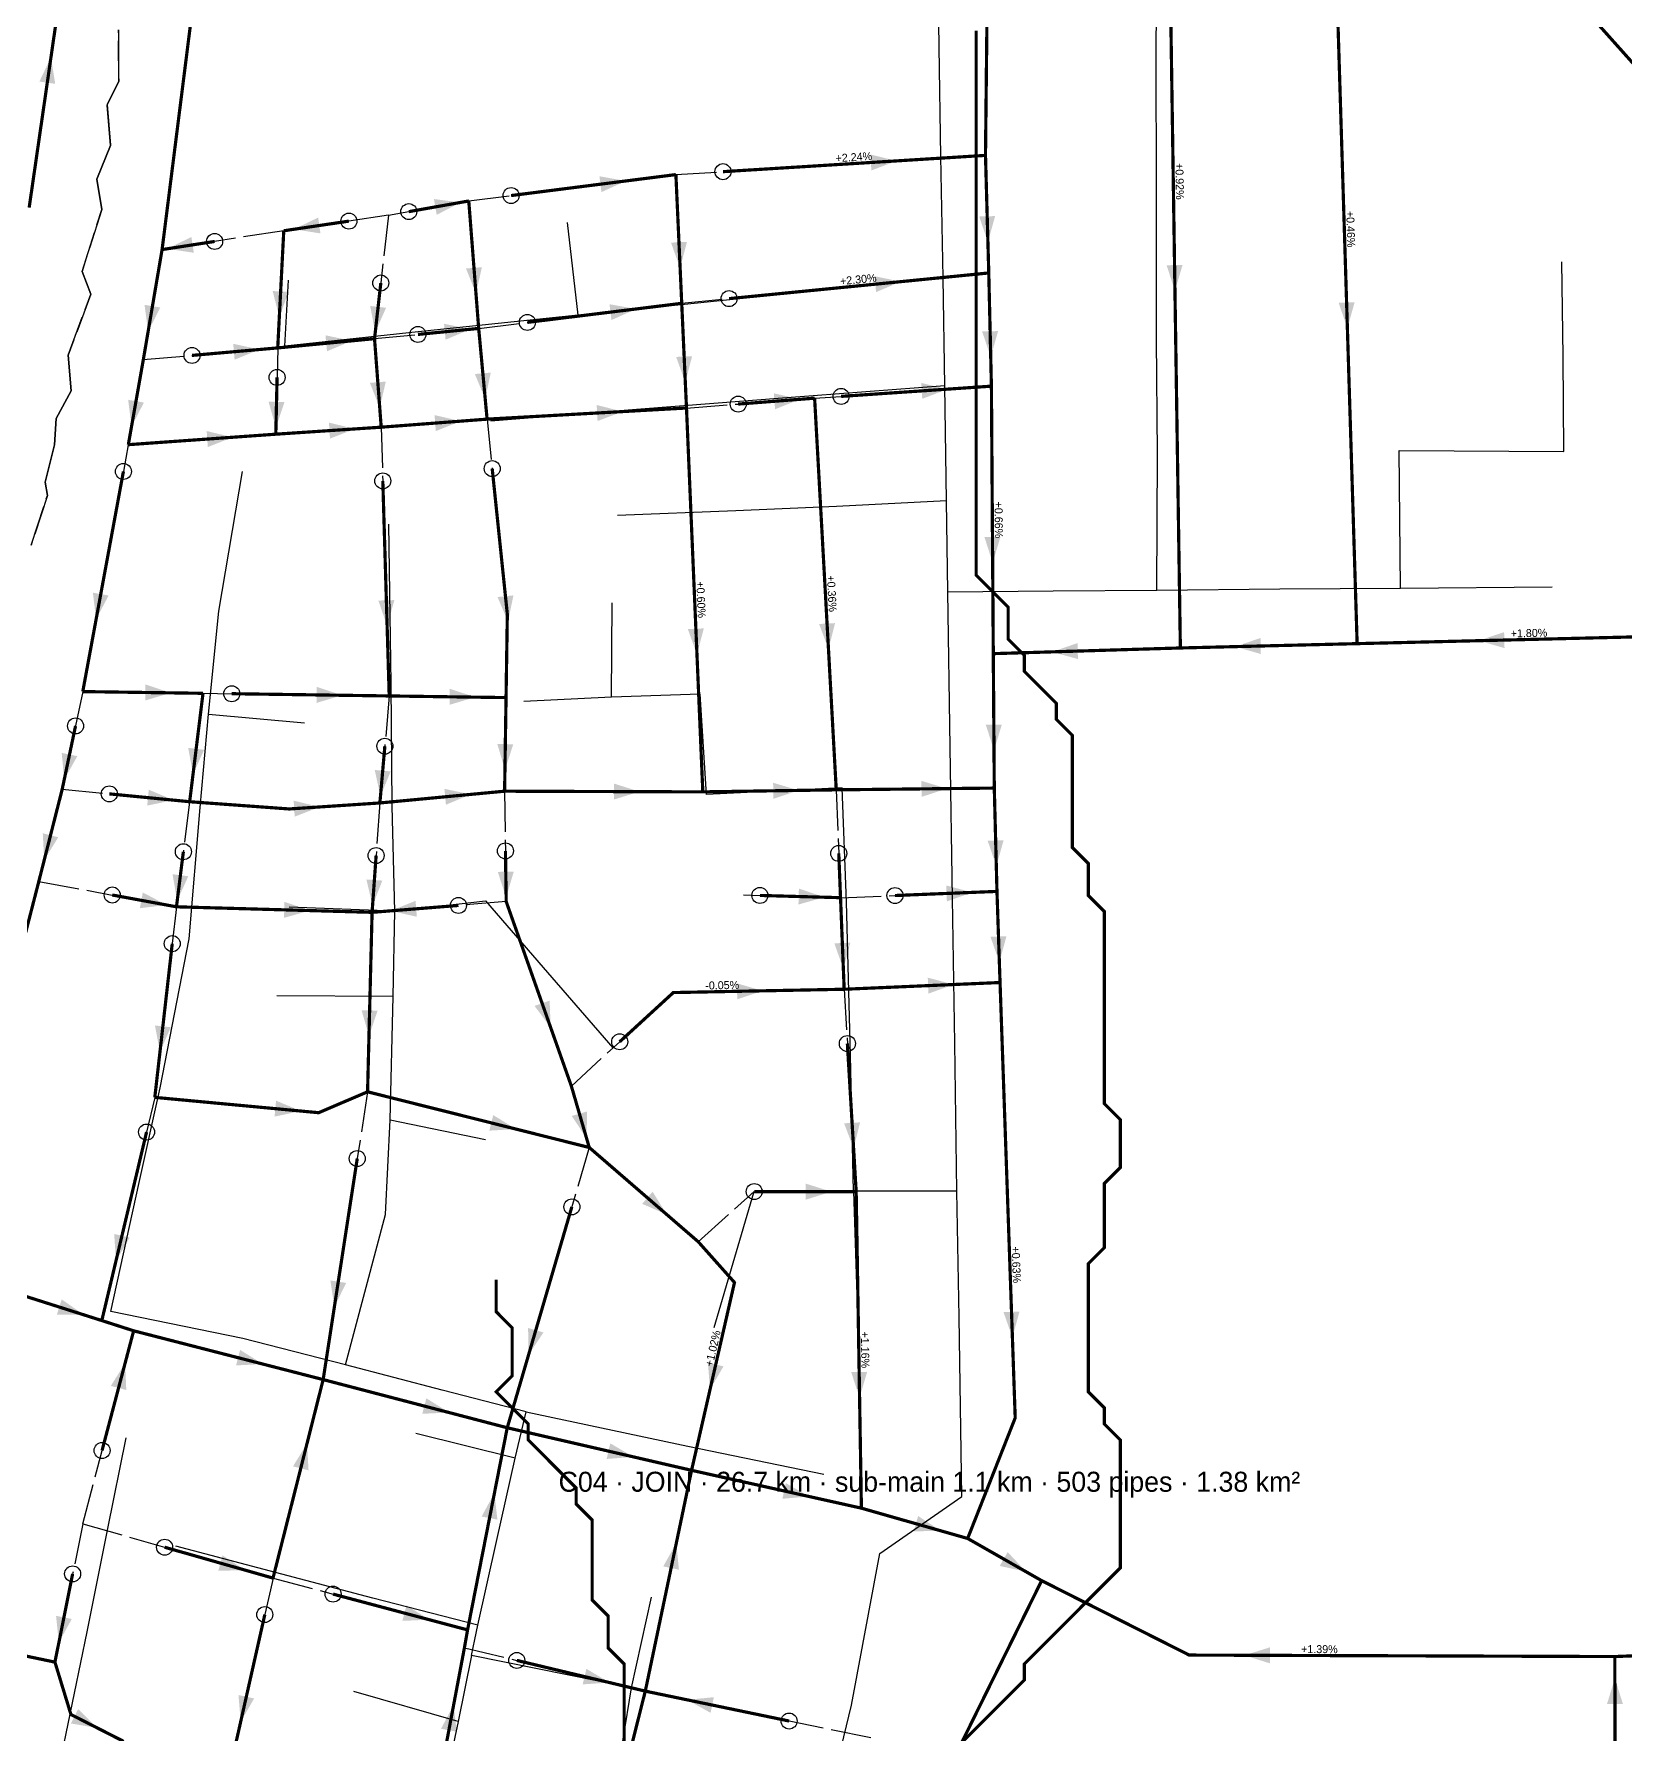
# Model space of a CAD drawing. Header units: metres. Extents: x 442821 to 452274, y 2561971 to 2571293.
# Drawn here: x 450304.4 to 450702.2, y 2568879.5 to 2569304.3 of the extents above; entities that cross this region are included whole.
import ezdxf
from ezdxf.enums import TextEntityAlignment as Align

# ---------------------------------------------------------------- set-up
doc = ezdxf.new("R2010")
doc.units = ezdxf.units.M
doc.header["$LTSCALE"] = 8
doc.linetypes.add('DASHDOT', pattern=[3.556, 2.54, -0.508, 0, -0.508])
doc.linetypes.add('DASHED', pattern=[1.524, 1.27, -0.254])
for name, color, linetype in [('A_ARROWS', 7, 'Continuous'), ('A_BRANCH', 7, 'Continuous'), ('A_BUILT_2006', 252, 'Continuous'), ('A_CATCH_LABEL', 7, 'Continuous'), ('A_CATCHMENTS', 7, 'Continuous'), ('A_GRADIENT', 8, 'Continuous'), ('A_HEAD_GAP', 8, 'Continuous'), ('A_HEADS', 8, 'Continuous'), ('A_LATERAL', 7, 'Continuous'), ('A_STREAMS', 5, 'Continuous')]:
    doc.layers.add(name, color=color, linetype=linetype)

msp = doc.modelspace()

# ---------------------------------------------------------------- linework, layer by layer
at = {"layer": 'A_ARROWS', "color": 3}
msp.add_solid([(450308.65, 2569298.48), (450309.71, 2569291.86), (450305.75, 2569292.43)], dxfattribs=at)
at = {"layer": 'A_ARROWS', "color": 1}
for points in [[(450520.02, 2569272.6), (450513.75, 2569270.21), (450513.51, 2569274.2)], [(450452.37, 2569267.59), (450446.27, 2569264.8), (450445.77, 2569268.76)], [(450411.04, 2569262.22), (450405.09, 2569259.13), (450404.39, 2569263.07)], [(450369.41, 2569255.52), (450375.45, 2569258.44), (450376.03, 2569254.48)], [(450542.88, 2569252.36), (450540.7, 2569258.7), (450544.7, 2569258.81)], [(450337.73, 2569250.64), (450343.75, 2569253.59), (450344.36, 2569249.64)], [(450465.94, 2569245.88), (450463.65, 2569252.18), (450467.65, 2569252.36)], [(450414.9, 2569239.49), (450412.41, 2569245.72), (450416.39, 2569246.03)], [(450521.1, 2569242.43), (450514.93, 2569239.81), (450514.54, 2569243.79)], [(450589.64, 2569240.16), (450587.55, 2569246.53), (450591.55, 2569246.59)], [(450365.74, 2569233.58), (450364.07, 2569240.08), (450368.07, 2569239.87)], [(450332.94, 2569229.99), (450332.04, 2569236.64), (450335.99, 2569235.97)], [(450389.72, 2569229.77), (450388.45, 2569236.35), (450392.43, 2569235.9)], [(450454.88, 2569235.59), (450448.77, 2569232.82), (450448.28, 2569236.79)], [(450632.76, 2569230.8), (450630.56, 2569237.13), (450634.56, 2569237.26)], [(450413.48, 2569230.54), (450407.31, 2569227.92), (450406.92, 2569231.9)], [(450543.59, 2569223.63), (450541.44, 2569229.98), (450545.44, 2569230.07)], [(450360.76, 2569225.47), (450354.56, 2569222.92), (450354.21, 2569226.9)], [(450383.84, 2569227.63), (450377.66, 2569225.03), (450377.28, 2569229.02)], [(450467.23, 2569217.31), (450464.94, 2569223.62), (450468.94, 2569223.8)], [(450390.84, 2569210.92), (450388.37, 2569217.15), (450392.36, 2569217.45)], [(450417.2, 2569213.16), (450414.62, 2569219.34), (450418.61, 2569219.71)], [(450532.72, 2569215.56), (450526.47, 2569213.13), (450526.2, 2569217.12)], [(450328.8, 2569206.25), (450327.94, 2569212.9), (450331.88, 2569212.21)], [(450495.91, 2569213.03), (450489.68, 2569210.54), (450489.37, 2569214.53)], [(450364.89, 2569205.99), (450363.04, 2569212.43), (450367.04, 2569212.34)], [(450411.08, 2569207.57), (450404.85, 2569205.09), (450404.55, 2569209.08)], [(450451.58, 2569209.96), (450445.3, 2569207.6), (450445.08, 2569211.6)], [(450354.1, 2569203.55), (450347.86, 2569201.1), (450347.58, 2569205.09)], [(450384.66, 2569205.63), (450378.41, 2569203.21), (450378.14, 2569207.2)], [(450544.07, 2569172.21), (450542.02, 2569178.59), (450546.02, 2569178.62)], [(450319.93, 2569158.06), (450319.13, 2569164.71), (450323.06, 2569163.99)], [(450392.69, 2569156.39), (450390.5, 2569162.73), (450394.5, 2569162.85)], [(450422.93, 2569157.46), (450420.28, 2569163.62), (450424.26, 2569164.03)], [(450470.14, 2569149.3), (450467.87, 2569155.61), (450471.87, 2569155.78)], [(450503.03, 2569150.6), (450500.68, 2569156.88), (450504.67, 2569157.1)], [(450604.68, 2569151.22), (450611.03, 2569153.38), (450611.12, 2569149.38)], [(450665.59, 2569152.71), (450671.94, 2569154.86), (450672.04, 2569150.86)], [(450558.94, 2569149.92), (450565.28, 2569152.11), (450565.4, 2569148.11)], [(450338.64, 2569139.68), (450332.21, 2569137.77), (450332.26, 2569141.77)], [(450381.46, 2569139.07), (450375.03, 2569137.16), (450375.09, 2569141.16)], [(450414.73, 2569138.6), (450408.31, 2569136.69), (450408.36, 2569140.69)], [(450544.41, 2569125.31), (450542.36, 2569131.7), (450546.36, 2569131.73)], [(450311.96, 2569118), (450311.33, 2569124.67), (450315.24, 2569123.85)], [(450344.17, 2569119.34), (450342.96, 2569125.93), (450346.93, 2569125.44)], [(450422.14, 2569120.46), (450420.24, 2569126.89), (450424.24, 2569126.83)], [(450391.03, 2569113.85), (450389.59, 2569120.4), (450393.58, 2569120.05)], [(450339.27, 2569112.86), (450332.71, 2569111.5), (450333.1, 2569115.48)], [(450413.57, 2569114.3), (450407.39, 2569111.71), (450407.01, 2569115.69)], [(450455.79, 2569114.99), (450449.38, 2569113.01), (450449.39, 2569117.01)], [(450495.62, 2569115.3), (450489.26, 2569113.2), (450489.19, 2569117.2)], [(450532.68, 2569115.75), (450526.3, 2569113.68), (450526.26, 2569117.68)], [(450375.84, 2569111.16), (450369.59, 2569108.74), (450369.32, 2569112.74)], [(450306.96, 2569097.89), (450306.6, 2569104.58), (450310.48, 2569103.6)], [(450544.99, 2569096.39), (450542.82, 2569102.73), (450546.82, 2569102.84)], [(450340.21, 2569087.75), (450339.03, 2569094.35), (450342.99, 2569093.85)], [(450422.44, 2569088.57), (450420.35, 2569094.94), (450424.35, 2569095)], [(450337.54, 2569086.67), (450330.88, 2569085.86), (450331.61, 2569089.79)], [(450389.05, 2569086.52), (450387.51, 2569093.04), (450391.5, 2569092.76)], [(450501.97, 2569088.6), (450495.52, 2569086.78), (450495.63, 2569090.78)], [(450538.95, 2569089.81), (450532.63, 2569087.55), (450532.47, 2569091.55)], [(450373.37, 2569085.27), (450366.91, 2569083.45), (450367.03, 2569087.45)], [(450393.58, 2569085.2), (450399.8, 2569087.7), (450400.12, 2569083.72)], [(450506.74, 2569070.76), (450504.49, 2569077.08), (450508.49, 2569077.24)], [(450545.75, 2569072.4), (450543.53, 2569078.73), (450547.53, 2569078.86)], [(450534.33, 2569066.79), (450528.02, 2569064.52), (450527.85, 2569068.51)], [(450486.58, 2569065.21), (450480.22, 2569063.09), (450480.15, 2569067.09)], [(450388.15, 2569053.92), (450386.31, 2569060.37), (450390.31, 2569060.27)], [(450433.57, 2569056.07), (450429.55, 2569061.44), (450433.32, 2569062.77)], [(450335.9, 2569049.98), (450334.64, 2569056.56), (450338.61, 2569056.11)], [(450371.11, 2569035.18), (450364.55, 2569033.78), (450364.93, 2569037.76)], [(450442.55, 2569028.36), (450438.84, 2569033.95), (450442.68, 2569035.07)], [(450424.93, 2569030.66), (450418.24, 2569030.28), (450419.21, 2569034.16)], [(450509.31, 2569025.84), (450506.93, 2569032.11), (450510.93, 2569032.34)], [(450462.6, 2569009.32), (450456.45, 2569011.99), (450459.06, 2569015.02)], [(450503.76, 2569015.03), (450497.36, 2569013.03), (450497.36, 2569017.03)], [(450324.91, 2568997.77), (450324.45, 2569004.46), (450328.34, 2569003.54)], [(450379.5, 2568986.21), (450378.5, 2568992.84), (450382.46, 2568992.23)], [(450316.83, 2568984.26), (450310.12, 2568984.3), (450311.33, 2568988.11)], [(450549.01, 2568978.6), (450546.79, 2568984.92), (450550.78, 2568985.06)], [(450428.06, 2568974.27), (450427.93, 2568980.97), (450431.77, 2568979.85)], [(450361.63, 2568971.95), (450354.93, 2568971.61), (450355.93, 2568975.49)], [(450327.18, 2568972.16), (450327.48, 2568965.47), (450323.62, 2568966.49)], [(450473.41, 2568965.58), (450472.89, 2568972.27), (450476.79, 2568971.38)], [(450510.8, 2568963.58), (450508.7, 2568969.94), (450512.7, 2568970.01)], [(450408.18, 2568959.84), (450401.48, 2568959.52), (450402.5, 2568963.39)], [(450372.67, 2568952.11), (450373.04, 2568945.41), (450369.16, 2568946.39)], [(450454.26, 2568948.75), (450447.58, 2568948.24), (450448.48, 2568952.14)], [(450498.18, 2568938.85), (450491.5, 2568938.29), (450492.37, 2568942.2)], [(450419.52, 2568939.75), (450420.25, 2568933.08), (450416.32, 2568933.86)], [(450531.04, 2568930.3), (450524.34, 2568930.13), (450525.44, 2568933.98)], [(450357.17, 2568920.46), (450350.47, 2568920.29), (450351.56, 2568924.13)], [(450464.99, 2568927.24), (450465.64, 2568920.57), (450461.72, 2568921.39)], [(450552.4, 2568920.07), (450545.85, 2568921.5), (450547.83, 2568924.97)], [(450403.21, 2568908.07), (450396.51, 2568907.78), (450397.54, 2568911.65)], [(450310.62, 2568902.36), (450309.92, 2568909.03), (450313.85, 2568908.25)], [(450606.98, 2568899.18), (450613.39, 2568901.16), (450613.37, 2568897.16)], [(450448.27, 2568892.36), (450441.58, 2568891.91), (450442.51, 2568895.8)], [(450699.63, 2568893.38), (450701.65, 2568886.99), (450697.65, 2568886.97)], [(450320.24, 2568881.02), (450313.63, 2568882.14), (450315.45, 2568885.71)], [(450356.08, 2568882.57), (450355.53, 2568889.26), (450359.44, 2568888.38)], [(450409.31, 2568886.74), (450410.09, 2568880.08), (450406.16, 2568880.82)], [(450467.7, 2568888.05), (450474.37, 2568888.71), (450473.56, 2568884.79)]]:
    msp.add_solid(points, dxfattribs=at)
at = {"layer": 'A_BRANCH', "color": 1, "const_width": 0.8}
for points in [[(450351.84, 2569443.13), (450348.96, 2569349.7), (450336.43, 2569250.44)], [(450476.65, 2569269.91), (450542.28, 2569273.98)], [(450423.68, 2569263.94), (450464.88, 2569269.18)], [(450349.57, 2569252.47), (450336.43, 2569250.44)], [(450478.17, 2569238.18), (450543.1, 2569244.6)], [(450427.75, 2569232.25), (450466.34, 2569237.01)], [(450365.18, 2569218.5), (450364.86, 2569204.31)], [(450480.46, 2569211.84), (450499.56, 2569213.31)], [(450506.19, 2569213.76), (450543.76, 2569216.31)], [(450418.96, 2569195.7), (450422.74, 2569159.32), (450422.42, 2569138.49)], [(450391.61, 2569192.63), (450393.21, 2569138.9)], [(450392.12, 2569126.34), (450390.88, 2569112.16)], [(450323.24, 2569114.43), (450343.32, 2569112.47)], [(450341.75, 2569099.98), (450340.02, 2569086.21)], [(450389.94, 2569099.02), (450388.93, 2569084.83)], [(450422.27, 2569100.17), (450422.46, 2569087.51)], [(450323.98, 2569089.16), (450340.02, 2569086.21)], [(450519.65, 2569089.03), (450545.15, 2569090.06)], [(450410.52, 2569086.55), (450388.93, 2569084.83)], [(450438.87, 2569011.23), (450422.72, 2568956.03)], [(450300.49, 2568989.46), (450321.36, 2568982.82)], [(450337.07, 2568926.18), (450364.16, 2568918.47)], [(450314.07, 2568919.52), (450309.64, 2568897.47)], [(450379.17, 2568914.47), (450412.8, 2568905.52)], [(450362.11, 2568909.34), (450353.52, 2568871.23)], [(450275.72, 2568904.56), (450309.64, 2568897.47)], [(450699.69, 2568875.16), (450699.61, 2568898.86)], [(450425.11, 2568897.9), (450457.23, 2568890.22)]]:
    msp.add_lwpolyline(points, dxfattribs=at)
at = {"layer": 'A_BRANCH', "color": 1, "linetype": 'DASHED', "const_width": 0.8}
for points in [[(450720.44, 2569175.59), (450716.74, 2569282.9), (450659.88, 2569346.54)], [(450398.11, 2569259.92), (450413.1, 2569262.59)], [(450383.14, 2569257.55), (450366.85, 2569255.14)], [(450400.39, 2569229.24), (450415.58, 2569230.74)], [(450343.91, 2569224), (450365.34, 2569225.87)], [(450326.76, 2569194.99), (450316.6, 2569139.99)], [(450353.84, 2569139.46), (450393.21, 2569138.9)], [(450314.79, 2569131.4), (450311.46, 2569115.59)], [(450505.6, 2569099.55), (450506.04, 2569088.49)], [(450338.97, 2569077), (450334.61, 2569038.59)], [(450450.83, 2569052.48), (450464.24, 2569064.78), (450506.95, 2569065.61)], [(450507.75, 2569052.04), (450509.95, 2569015.02)], [(450332.55, 2569029.93), (450321.36, 2568982.82)], [(450385.22, 2569023.3), (450376.7, 2568968.07)], [(450484.47, 2569015.04), (450509.95, 2569015.02)]]:
    msp.add_lwpolyline(points, dxfattribs=at)
at = {"layer": 'A_BUILT_2006', "color": 252}
for points in [[(450530.66, 2569301.06), (450530.31, 2569331.72)], [(450584.98, 2569301.37), (450585.28, 2569331.73)], [(450531.1, 2569273.72), (450530.66, 2569301.06)], [(450585.03, 2569263.02), (450584.98, 2569301.37)], [(450531.66, 2569243.42), (450531.1, 2569273.72)], [(450585.04, 2569228.08), (450585.03, 2569263.02)], [(450440.43, 2569234.03), (450437.81, 2569257.19)], [(450686.7, 2569223.69), (450686.35, 2569247.37)], [(450367.08, 2569226.27), (450368.03, 2569242.82)], [(450531.66, 2569243.42), (450496.91, 2569239.83)], [(450532.09, 2569216.42), (450531.66, 2569243.42)], [(450496.91, 2569239.83), (450467.07, 2569236.74)], [(450440.43, 2569234.03), (450400.43, 2569229.85)], [(450467.07, 2569236.74), (450440.43, 2569234.03)], [(450400.43, 2569229.85), (450367.08, 2569226.27)], [(450585.25, 2569199.37), (450585.04, 2569228.08)], [(450686.84, 2569199.98), (450686.7, 2569223.69)], [(450492.59, 2569213.41), (450455.07, 2569210.49)], [(450532.09, 2569216.42), (450492.59, 2569213.41)], [(450532.55, 2569187.64), (450532.09, 2569216.42)], [(450455.07, 2569210.49), (450418.63, 2569207.59)], [(450646.02, 2569165.83), (450645.66, 2569200.23)], [(450645.66, 2569200.23), (450686.84, 2569199.98)], [(450585.1, 2569165.37), (450585.25, 2569199.37)], [(450350.59, 2569160.12), (450356.57, 2569194.96)], [(450532.55, 2569187.64), (450505, 2569186.22)], [(450532.84, 2569164.94), (450532.55, 2569187.64)], [(450479.88, 2569185.14), (450450.25, 2569183.97)], [(450505, 2569186.22), (450479.88, 2569185.14)], [(450393.66, 2569141.94), (450393.1, 2569181.83)], [(450646.02, 2569165.83), (450683.99, 2569166.2)], [(450448.82, 2569138.58), (450448.95, 2569162.13)], [(450532.84, 2569164.94), (450559.16, 2569165.17)], [(450533.46, 2569126.11), (450532.84, 2569164.94)], [(450559.16, 2569165.17), (450585.1, 2569165.37)], [(450585.1, 2569165.37), (450615.86, 2569165.64)], [(450615.86, 2569165.64), (450646.02, 2569165.83)], [(450348.03, 2569134.35), (450350.59, 2569160.12)], [(450393.96, 2569111.39), (450393.66, 2569141.94)], [(450448.82, 2569138.58), (450426.86, 2569137.54)], [(450470.95, 2569139.32), (450448.82, 2569138.58)], [(450472.51, 2569114.3), (450470.95, 2569139.32)], [(450345.97, 2569111), (450348.03, 2569134.35)], [(450348.03, 2569134.35), (450372, 2569132.19)], [(450534.04, 2569088.31), (450533.46, 2569126.11)], [(450506.47, 2569115.9), (450472.51, 2569114.3)], [(450507.53, 2569087.45), (450506.47, 2569115.9)], [(450343.22, 2569078.19), (450345.97, 2569111)], [(450394.61, 2569085.11), (450393.96, 2569111.39)], [(450394.61, 2569085.11), (450368.23, 2569086.09)], [(450394.61, 2569085.11), (450417.27, 2569087.7)], [(450417.27, 2569087.7), (450431.67, 2569071.07)], [(450508.56, 2569049.06), (450507.53, 2569087.45)], [(450534.63, 2569052.12), (450534.04, 2569088.31)], [(450394.16, 2569063.82), (450394.61, 2569085.11)], [(450335.94, 2569040.98), (450343.22, 2569078.19)], [(450431.67, 2569071.07), (450449.12, 2569050.98)], [(450394.16, 2569063.82), (450365.09, 2569063.93)], [(450393.47, 2569033), (450394.16, 2569063.82)], [(450535.09, 2569015.18), (450534.63, 2569052.12)], [(450509.32, 2569015.14), (450508.56, 2569049.06)], [(450330.71, 2569017.34), (450335.94, 2569040.98)], [(450392.26, 2569009.32), (450393.47, 2569033)], [(450393.47, 2569033), (450417.29, 2569028.07)], [(450323.62, 2568985.07), (450330.71, 2569017.34)], [(450484.3, 2569014.72), (450474.35, 2568980.99)], [(450509.32, 2569015.14), (450484.3, 2569014.72)], [(450535.09, 2569015.18), (450509.32, 2569015.14)], [(450509.32, 2569015.14), (450510.3, 2568984.12)], [(450535.69, 2568983.7), (450535.09, 2569015.18)], [(450382.32, 2568971.79), (450392.26, 2569009.32)], [(450356.61, 2568978.31), (450323.62, 2568985.07)], [(450536.39, 2568938.88), (450535.69, 2568983.7)], [(450382.32, 2568971.79), (450356.61, 2568978.31)], [(450406.46, 2568965.46), (450382.32, 2568971.79)], [(450427.47, 2568960.04), (450406.46, 2568965.46)], [(450424.74, 2568948.47), (450427.47, 2568960.04)], [(450427.47, 2568960.04), (450467.89, 2568951.44)], [(450424.74, 2568948.47), (450399.85, 2568954.62)], [(450322.89, 2568930.9), (450327.44, 2568953.53)], [(450467.89, 2568951.44), (450501.84, 2568944.4)], [(450420, 2568927.63), (450424.74, 2568948.47)], [(450515.87, 2568924.62), (450536.39, 2568938.88)], [(450317.74, 2568905), (450322.89, 2568930.9)], [(450364.79, 2568919.84), (450339.87, 2568926.43)], [(450415.35, 2568906.71), (450420, 2568927.63)], [(450508.75, 2568886.68), (450515.87, 2568924.62)], [(450389.1, 2568913.47), (450364.79, 2568919.84)], [(450415.35, 2568906.71), (450389.1, 2568913.47)], [(450453.78, 2568891.06), (450458.76, 2568913.67)], [(450309.76, 2568866.72), (450317.74, 2568905)], [(450413.8, 2568899.1), (450414.58, 2568903.1), (450415.35, 2568906.71)], [(450413.8, 2568899.1), (450410.44, 2568882.66)], [(450453.78, 2568891.06), (450413.8, 2568899.1)], [(450410.44, 2568882.66), (450384.4, 2568890.15)], [(450447.5, 2568852.59), (450453.78, 2568891.06)], [(450501.11, 2568855.07), (450508.75, 2568886.68)], [(450410.44, 2568882.66), (450405.68, 2568860.34)]]:
    msp.add_lwpolyline(points, dxfattribs=at)
at = {"layer": 'A_CATCHMENTS', "color": 1, "linetype": 'DASHED'}
msp.add_lwpolyline([(450303.69, 2569176.54), (450307.75, 2569189.02), (450307.18, 2569192.29), (450309.54, 2569201.64), (450309.94, 2569208.2), (450313.71, 2569215.16), (450312.94, 2569224.06), (450318.63, 2569239.32), (450316.43, 2569244.99), (450321.33, 2569260.47), (450320.15, 2569268), (450323.56, 2569276.44), (450322.72, 2569286.68), (450325.58, 2569292.44), (450325.51, 2569305.33)], dxfattribs=at)
at = {"layer": 'A_CATCHMENTS', "color": 3, "linetype": 'DASHED'}
msp.add_lwpolyline([(450325.51, 2569305.33), (450325.58, 2569292.44), (450322.72, 2569286.68), (450323.56, 2569276.44), (450320.15, 2569268), (450321.33, 2569260.47), (450316.43, 2569244.99), (450318.63, 2569239.32), (450312.94, 2569224.06), (450313.71, 2569215.16), (450309.94, 2569208.2), (450309.54, 2569201.64), (450307.18, 2569192.29), (450307.75, 2569189.02), (450303.69, 2569176.54)], dxfattribs=at)
at = {"layer": 'A_HEAD_GAP', "color": 8, "linetype": 'DASHED'}
for points in [[(450464.88, 2569269.18), (450476.65, 2569269.91)], [(450413.1, 2569262.59), (450423.68, 2569263.94)], [(450393.03, 2569259.01), (450398.11, 2569259.92)], [(450393.03, 2569259.01), (450383.14, 2569257.55)], [(450393.03, 2569259.01), (450391.11, 2569242.09)], [(450366.85, 2569255.14), (450349.57, 2569252.47)], [(450466.34, 2569237.01), (450478.17, 2569238.18)], [(450415.58, 2569230.74), (450427.75, 2569232.25)], [(450365.34, 2569225.87), (450365.18, 2569218.5)], [(450389.54, 2569228.18), (450400.39, 2569229.24)], [(450331.74, 2569222.94), (450343.91, 2569224)], [(450499.56, 2569213.31), (450506.19, 2569213.76)], [(450467.53, 2569210.85), (450480.46, 2569211.84)], [(450391.21, 2569206.06), (450391.61, 2569192.63)], [(450417.68, 2569208.07), (450418.96, 2569195.7)], [(450327.99, 2569201.69), (450326.76, 2569194.99)], [(450316.6, 2569139.99), (450314.79, 2569131.4)], [(450346.66, 2569139.56), (450353.84, 2569139.46)], [(450393.21, 2569138.9), (450392.12, 2569126.34)], [(450311.46, 2569115.59), (450323.24, 2569114.43)], [(450422.06, 2569115.1), (450422.27, 2569100.17)], [(450504.97, 2569115.44), (450505.6, 2569099.55)], [(450343.32, 2569112.47), (450341.75, 2569099.98)], [(450390.88, 2569112.16), (450389.94, 2569099.02)], [(450305.61, 2569092.55), (450323.98, 2569089.16)], [(450340.02, 2569086.21), (450338.97, 2569077)], [(450422.46, 2569087.51), (450410.52, 2569086.55)], [(450481.76, 2569089.17), (450485.88, 2569089.05)], [(450506.04, 2569088.49), (450519.65, 2569089.03)], [(450506.95, 2569065.61), (450507.75, 2569052.04)], [(450438.75, 2569041.4), (450450.83, 2569052.48)], [(450334.61, 2569038.59), (450332.55, 2569029.93)], [(450387.8, 2569039.98), (450385.22, 2569023.3)], [(450443.22, 2569026.07), (450438.87, 2569011.23)], [(450470.47, 2569002.51), (450484.47, 2569015.04)], [(450316.58, 2568932.02), (450321.42, 2568950.35)], [(450316.58, 2568932.02), (450314.07, 2568919.52)], [(450316.58, 2568932.02), (450337.07, 2568926.18)], [(450364.16, 2568918.47), (450362.11, 2568909.34)], [(450364.16, 2568918.47), (450379.17, 2568914.47)], [(450412.01, 2568901.03), (450425.11, 2568897.9)], [(450513.62, 2568878.51), (450493.19, 2568882.75)]]:
    msp.add_lwpolyline(points, dxfattribs=at)
at = {"layer": 'A_HEADS', "color": 1}
for centre in [(450476.65, 2569269.91), (450423.68, 2569263.94), (450383.14, 2569257.55), (450398.11, 2569259.92), (450349.57, 2569252.47), (450391.11, 2569242.09), (450478.17, 2569238.18), (450427.75, 2569232.25), (450400.39, 2569229.24), (450343.91, 2569224), (450365.18, 2569218.5), (450480.46, 2569211.84), (450506.19, 2569213.76), (450326.76, 2569194.99), (450418.96, 2569195.7), (450391.61, 2569192.63), (450353.84, 2569139.46), (450314.79, 2569131.4), (450392.12, 2569126.34), (450323.24, 2569114.43), (450341.75, 2569099.98), (450389.94, 2569099.02), (450422.27, 2569100.17), (450505.6, 2569099.55), (450323.98, 2569089.16), (450485.88, 2569089.05), (450519.65, 2569089.03), (450410.52, 2569086.55), (450338.97, 2569077), (450450.83, 2569052.48), (450507.75, 2569052.04), (450332.55, 2569029.93), (450385.22, 2569023.3), (450438.87, 2569011.23), (450484.47, 2569015.04), (450321.42, 2568950.35), (450337.07, 2568926.18), (450314.07, 2568919.52), (450379.17, 2568914.47), (450362.11, 2568909.34), (450425.11, 2568897.9), (450493.19, 2568882.75)]:
    msp.add_circle(centre, 2, dxfattribs=at)
at = {"layer": 'A_LATERAL', "color": 1, "const_width": 0.8}
for points in [[(450624.56, 2569367.79), (450588.2, 2569335.3), (450591, 2569150.89)], [(450543.23, 2569362.05), (450542.28, 2569273.98)], [(450542.28, 2569273.98), (450543.1, 2569244.6)], [(450464.88, 2569269.18), (450466.34, 2569237.01)], [(450413.1, 2569262.59), (450415.58, 2569230.74)], [(450366.85, 2569255.14), (450365.34, 2569225.87)], [(450336.43, 2569250.44), (450331.74, 2569222.94)], [(450391.11, 2569242.09), (450389.54, 2569228.18)], [(450466.34, 2569237.01), (450467.53, 2569210.85)], [(450415.58, 2569230.74), (450417.68, 2569208.07)], [(450389.54, 2569228.18), (450391.21, 2569206.06)], [(450331.74, 2569222.94), (450327.99, 2569201.69)], [(450543.76, 2569216.31), (450544.23, 2569149.47)], [(450417.68, 2569208.07), (450467.53, 2569210.85)], [(450467.53, 2569210.85), (450471.61, 2569114.93)], [(450721.19, 2569154.06), (450635.19, 2569151.97)], [(450635.19, 2569151.97), (450591, 2569150.89)], [(450316.6, 2569139.99), (450346.66, 2569139.56)], [(450346.66, 2569139.56), (450343.32, 2569112.47)], [(450422.42, 2569138.49), (450422.06, 2569115.1)], [(450471.61, 2569114.93), (450504.97, 2569115.44)], [(450504.97, 2569115.44), (450544.48, 2569115.88)], [(450544.48, 2569115.88), (450545.15, 2569090.06)], [(450343.32, 2569112.47), (450368.22, 2569110.66), (450390.88, 2569112.16)], [(450545.15, 2569090.06), (450545.92, 2569067.29)], [(450340.02, 2569086.21), (450388.93, 2569084.83)], [(450422.46, 2569087.51), (450438.75, 2569041.4)], [(450485.88, 2569089.05), (450506.04, 2569088.49)], [(450506.04, 2569088.49), (450506.95, 2569065.61)], [(450388.93, 2569084.83), (450387.8, 2569039.98)], [(450506.95, 2569065.61), (450545.92, 2569067.29)], [(450545.92, 2569067.29), (450549.71, 2568958.5), (450537.82, 2568928.37)], [(450334.61, 2569038.59), (450375.57, 2569034.76), (450387.8, 2569039.98)], [(450438.75, 2569041.4), (450443.22, 2569026.07)], [(450509.95, 2569015.02), (450511.26, 2568935.94)], [(450470.47, 2569002.51), (450479.53, 2568992.34), (450468.8, 2568945.4)], [(450321.36, 2568982.82), (450329.32, 2568980.26)], [(450321.42, 2568950.35), (450329.32, 2568980.26)], [(450329.32, 2568980.26), (450376.7, 2568968.07)], [(450364.16, 2568918.47), (450376.7, 2568968.07)], [(450376.7, 2568968.07), (450422.72, 2568956.03)], [(450468.8, 2568945.4), (450511.26, 2568935.94)], [(450511.26, 2568935.94), (450537.82, 2568928.37)], [(450537.82, 2568928.37), (450556.32, 2568917.83)], [(450699.61, 2568898.86), (450593.21, 2568899.23), (450556.32, 2568917.83)], [(450770.14, 2568901.62), (450699.61, 2568898.86)], [(450309.64, 2568897.47), (450313.64, 2568884.38), (450326.83, 2568877.66)]]:
    msp.add_lwpolyline(points, dxfattribs=at)
at = {"layer": 'A_LATERAL', "color": 1, "linetype": 'DASHED', "const_width": 0.8}
for points in [[(450659.88, 2569346.54), (450630.08, 2569317.34), (450635.19, 2569151.97)], [(450543.1, 2569244.6), (450543.76, 2569216.31)], [(450499.56, 2569213.31), (450504.97, 2569115.44)], [(450391.21, 2569206.06), (450417.68, 2569208.07)], [(450327.99, 2569201.69), (450364.86, 2569204.31)], [(450591, 2569150.89), (450544.23, 2569149.47)], [(450544.23, 2569149.47), (450544.48, 2569115.88)], [(450311.46, 2569115.59), (450305.61, 2569092.55)], [(450422.06, 2569115.1), (450471.61, 2569114.93)], [(450443.22, 2569026.07), (450470.47, 2569002.51)], [(450556.32, 2568917.83), (450505.68, 2568815.32)], [(450412.01, 2568901.03), (450412.8, 2568905.52)], [(450403.41, 2568855.48), (450412.01, 2568901.03)]]:
    msp.add_lwpolyline(points, dxfattribs=at)
at = {"layer": 'A_LATERAL', "color": 3, "linetype": 'DASHDOT', "const_width": 0.8}
msp.add_lwpolyline([(450303.2, 2569260.93), (450311.32, 2569316.91)], dxfattribs=at)
at = {"layer": 'A_LATERAL', "color": 1, "linetype": 'DASHDOT', "const_width": 0.8}
for points in [[(450365.34, 2569225.87), (450389.54, 2569228.18)], [(450364.86, 2569204.31), (450391.21, 2569206.06)], [(450393.21, 2569138.9), (450422.42, 2569138.49)], [(450390.88, 2569112.16), (450422.06, 2569115.1)], [(450305.61, 2569092.55), (450280.72, 2568995.75)], [(450387.8, 2569039.98), (450443.22, 2569026.07)], [(450412.8, 2568905.52), (450422.72, 2568956.03)], [(450422.72, 2568956.03), (450468.8, 2568945.4)], [(450457.23, 2568890.22), (450468.8, 2568945.4)], [(450445.35, 2568843.05), (450457.23, 2568890.22)], [(450493.19, 2568882.75), (450457.23, 2568890.22)]]:
    msp.add_lwpolyline(points, dxfattribs=at)
at = {"layer": 'A_STREAMS', "color": 5, "const_width": 0.8}
for points in [[(450539.96, 2569305.13), (450539.96, 2569301.13), (450539.96, 2569297.12), (450539.96, 2569293.12), (450539.96, 2569289.12), (450539.96, 2569285.12), (450539.96, 2569281.12), (450539.96, 2569277.12), (450539.96, 2569273.12), (450539.96, 2569269.11), (450539.96, 2569265.11), (450539.96, 2569261.11), (450539.96, 2569257.11), (450539.96, 2569253.11), (450539.96, 2569249.11), (450539.96, 2569245.11), (450539.96, 2569241.1), (450539.96, 2569237.1), (450539.96, 2569233.1), (450539.96, 2569229.1), (450539.96, 2569225.1), (450539.96, 2569221.1), (450539.96, 2569217.1), (450539.96, 2569213.1), (450539.96, 2569209.09), (450539.96, 2569205.09), (450539.96, 2569201.09), (450539.96, 2569197.09), (450539.96, 2569193.09), (450539.96, 2569189.09), (450539.96, 2569185.09), (450539.96, 2569181.08), (450539.96, 2569177.08), (450539.96, 2569173.08), (450539.96, 2569169.08), (450543.96, 2569165.08), (450547.96, 2569161.08), (450547.96, 2569157.08), (450547.96, 2569153.07), (450551.97, 2569149.07), (450551.97, 2569145.07), (450555.97, 2569141.07), (450559.97, 2569137.07), (450559.97, 2569133.07), (450563.97, 2569129.07), (450563.97, 2569125.06), (450563.97, 2569121.06), (450563.97, 2569117.06), (450563.97, 2569113.06), (450563.97, 2569109.06), (450563.97, 2569105.06), (450563.97, 2569101.06), (450567.97, 2569097.05), (450567.97, 2569093.05), (450567.97, 2569089.05), (450571.97, 2569085.05), (450571.97, 2569081.05), (450571.97, 2569077.05), (450571.97, 2569073.05), (450571.97, 2569069.04), (450571.97, 2569065.04), (450571.97, 2569061.04), (450571.97, 2569057.04), (450571.97, 2569053.04), (450571.97, 2569049.04), (450571.97, 2569045.04), (450571.97, 2569041.04), (450571.97, 2569037.03), (450575.97, 2569033.03), (450575.97, 2569029.03), (450575.97, 2569025.03), (450575.97, 2569021.03), (450571.97, 2569017.03), (450571.97, 2569013.03), (450571.97, 2569009.02), (450571.97, 2569005.02), (450571.97, 2569001.02), (450567.97, 2568997.02), (450567.97, 2568993.02), (450567.97, 2568989.02), (450567.97, 2568985.02), (450567.97, 2568981.01), (450567.97, 2568977.01), (450567.97, 2568973.01), (450567.97, 2568969.01), (450567.97, 2568965.01), (450571.97, 2568961.01), (450571.97, 2568957.01), (450575.97, 2568953), (450575.97, 2568949), (450575.97, 2568945), (450575.97, 2568941), (450575.97, 2568937), (450575.97, 2568933), (450575.97, 2568929), (450575.97, 2568924.99), (450575.97, 2568920.99), (450571.97, 2568916.99), (450567.97, 2568912.99), (450563.97, 2568908.99), (450559.97, 2568904.99), (450555.97, 2568900.99), (450551.97, 2568896.98), (450551.97, 2568892.98), (450547.96, 2568888.98), (450543.96, 2568884.98), (450539.96, 2568880.98), (450535.96, 2568876.98)], [(450419.95, 2568993.02), (450419.95, 2568989.02), (450419.95, 2568985.02), (450423.95, 2568981.01), (450423.95, 2568977.01), (450423.95, 2568973.01), (450423.95, 2568969.01), (450419.95, 2568965.01), (450423.95, 2568961.01), (450427.95, 2568957.01), (450427.95, 2568953), (450431.95, 2568949), (450435.95, 2568945), (450439.95, 2568941), (450439.95, 2568937), (450443.95, 2568933), (450443.95, 2568929), (450443.95, 2568924.99), (450443.95, 2568920.99), (450443.95, 2568916.99), (450443.95, 2568912.99), (450447.95, 2568908.99), (450447.95, 2568904.99), (450447.95, 2568900.99), (450451.95, 2568896.98), (450451.95, 2568892.98), (450451.95, 2568888.98), (450451.95, 2568884.98), (450451.95, 2568880.98), (450451.95, 2568876.98)]]:
    msp.add_lwpolyline(points, dxfattribs=at)

# ---------------------------------------------------------------- texts
at = {"layer": 'A_CATCH_LABEL', "color": 1}
msp.add_text('C04 · JOIN · 26.7 km · sub-main 1.1 km · 503 pipes · 1.38 km²', height=5, dxfattribs=at).set_placement((450528.26, 2568942.54), align=Align.MIDDLE_CENTER)
at = {"layer": 'A_GRADIENT', "color": 1}
for s, rotation, p in [('+2.24%', 3.5472, (450509.46, 2569271.94)), ('+0.92%', -89.1298, (450589.23, 2569267.47)), ('+0.46%', -88.2307, (450631.99, 2569255.5)), ('+2.30%', 5.6524, (450510.63, 2569241.39)), ('+0.66%', -89.5955, (450543.99, 2569182.89)), ('+0.60%', -87.5627, (450469.57, 2569162.89)), ('+0.36%', -86.8365, (450502.27, 2569164.38)), ('+1.80%', 1.3943, (450678.19, 2569153.01)), ('-0.05%', 1.1046, (450476.49, 2569065.02)), ('+0.63%', -88.005, (450548.38, 2568996.71)), ('+1.02%', 77.1277, (450475.68, 2568975.51)), ('+1.16%', -89.0509, (450510.6, 2568975.48)), ('+1.39%', 359.8013, (450625.75, 2568899.11))]:
    msp.add_text(s, height=2, rotation=rotation, dxfattribs=at).set_placement(p, align=Align.BOTTOM_CENTER)

doc.saveas('drawing.dxf')
